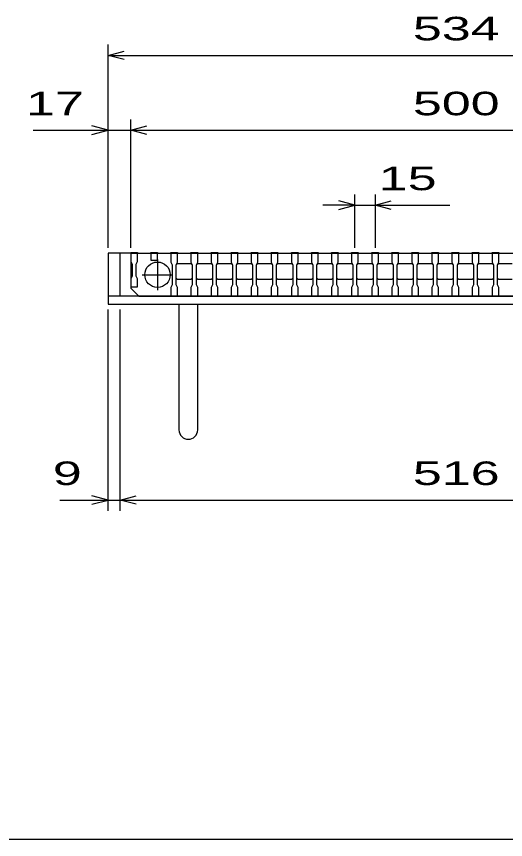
# Model space of a CAD drawing. Units: millimetres, scale not verified. Extents: x -1456 to 1389, y -1026 to 839.
# Drawn here: x -1068 to -703, y -921 to -306 of the extents above; entities that cross this region are included whole.
import ezdxf
from ezdxf.enums import TextEntityAlignment as Align

# ---------------------------------------------------------------- set-up
doc = ezdxf.new("R2010")
doc.units = ezdxf.units.MM
doc.header["$LTSCALE"] = 8
for name, color, linetype, lineweight in [('0_2', 150, 'Continuous', 25), ('16', 3, 'Continuous', 25), ('19', 6, 'Continuous', 25), ('22', 4, 'Continuous', 25)]:
    doc.layers.add(name, color=color, linetype=linetype, lineweight=lineweight)
doc.styles.add('ベクトル', font='')
doc.styles.get('ベクトル').set_extended_font_data('ベクトル')

msp = doc.modelspace()

# ---------------------------------------------------------------- linework, layer by layer
at = {"layer": '0_2'}
msp.add_line((1388.8, -921.2), (-1379.2, -921.2), dxfattribs=at)
at = {"layer": '16'}
for p, q in [((-983, -483), (-983, -482.3)), ((-983, -482.3), (-978, -482.3)), ((-983, -483), (-983, -489)), ((-978, -483), (-983, -483)), ((-983, -483), (-983, -509)), ((-983, -483), (-483, -483)), ((-979, -483), (-954, -483)), ((-978, -482.3), (-978, -483)), ((-978, -489), (-978, -483)), ((-968, -483), (-968, -482.3)), ((-968, -482.3), (-963, -482.3)), ((-968, -483), (-968, -488)), ((-963, -483), (-968, -483)), ((-963, -482.3), (-963, -483)), ((-963, -488), (-963, -483)), ((-953, -483), (-953, -482.3)), ((-953, -482.3), (-948, -482.3)), ((-953, -483), (-953, -489.5)), ((-948, -483), (-953, -483)), ((-948, -482.3), (-948, -483)), ((-948, -489.5), (-948, -483)), ((-938, -483), (-938, -482.3)), ((-938, -482.3), (-933, -482.3)), ((-938, -483), (-938, -489.5)), ((-933, -483), (-938, -483)), ((-933, -482.3), (-933, -483)), ((-933, -489.5), (-933, -483)), ((-923, -483), (-923, -482.3)), ((-923, -482.3), (-918, -482.3)), ((-923, -483), (-923, -489.5)), ((-918, -483), (-923, -483)), ((-918, -482.3), (-918, -483)), ((-918, -489.5), (-918, -483)), ((-908, -483), (-908, -482.3)), ((-908, -482.3), (-903, -482.3)), ((-908, -483), (-908, -489.5)), ((-903, -483), (-908, -483)), ((-903, -482.3), (-903, -483)), ((-903, -489.5), (-903, -483)), ((-893, -483), (-893, -482.3)), ((-893, -482.3), (-888, -482.3)), ((-893, -483), (-893, -489.5)), ((-888, -483), (-893, -483)), ((-888, -482.3), (-888, -483)), ((-888, -489.5), (-888, -483)), ((-878, -483), (-878, -482.3)), ((-878, -482.3), (-873, -482.3)), ((-878, -483), (-878, -489.5)), ((-873, -483), (-878, -483)), ((-873, -482.3), (-873, -483)), ((-873, -489.5), (-873, -483)), ((-863, -483), (-863, -482.3)), ((-863, -482.3), (-858, -482.3)), ((-863, -483), (-863, -489.5)), ((-858, -483), (-863, -483)), ((-858, -482.3), (-858, -483)), ((-858, -489.5), (-858, -483)), ((-848, -483), (-848, -482.3)), ((-848, -482.3), (-843, -482.3)), ((-848, -483), (-848, -489.5)), ((-843, -483), (-848, -483)), ((-843, -482.3), (-843, -483)), ((-843, -489.5), (-843, -483)), ((-833, -483), (-833, -482.3)), ((-833, -482.3), (-828, -482.3)), ((-833, -483), (-833, -489.5)), ((-828, -483), (-833, -483)), ((-828, -482.3), (-828, -483)), ((-828, -489.5), (-828, -483)), ((-818, -483), (-818, -482.3)), ((-818, -482.3), (-813, -482.3)), ((-818, -483), (-818, -489.5)), ((-813, -483), (-818, -483)), ((-813, -482.3), (-813, -483)), ((-813, -489.5), (-813, -483)), ((-803, -483), (-803, -482.3)), ((-803, -482.3), (-798, -482.3)), ((-803, -483), (-803, -489.5)), ((-798, -483), (-803, -483)), ((-798, -482.3), (-798, -483)), ((-798, -489.5), (-798, -483)), ((-788, -483), (-788, -482.3)), ((-788, -482.3), (-783, -482.3)), ((-788, -483), (-788, -489.5)), ((-783, -483), (-788, -483)), ((-783, -482.3), (-783, -483)), ((-783, -489.5), (-783, -483)), ((-773, -483), (-773, -482.3)), ((-773, -482.3), (-768, -482.3)), ((-773, -483), (-773, -489.5)), ((-768, -483), (-773, -483)), ((-768, -482.3), (-768, -483)), ((-768, -489.5), (-768, -483)), ((-758, -483), (-758, -482.3)), ((-758, -482.3), (-753, -482.3)), ((-758, -483), (-758, -489.5)), ((-753, -483), (-758, -483)), ((-753, -482.3), (-753, -483)), ((-753, -489.5), (-753, -483)), ((-743, -483), (-743, -482.3)), ((-743, -482.3), (-738, -482.3)), ((-743, -483), (-743, -489.5)), ((-738, -483), (-743, -483)), ((-738, -482.3), (-738, -483)), ((-738, -489.5), (-738, -483)), ((-728, -483), (-728, -482.3)), ((-728, -482.3), (-723, -482.3)), ((-728, -483), (-728, -489.5)), ((-723, -483), (-728, -483)), ((-723, -482.3), (-723, -483)), ((-723, -489.5), (-723, -483)), ((-713, -483), (-713, -482.3)), ((-713, -482.3), (-708, -482.3)), ((-713, -483), (-713, -489.5)), ((-708, -483), (-713, -483)), ((-708, -482.3), (-708, -483)), ((-708, -489.5), (-708, -483)), ((-983, -489), (-982, -491)), ((-982, -491), (-982, -500)), ((-979, -491), (-978, -489)), ((-979, -500), (-979, -491)), ((-968, -488), (-963, -488)), ((-963, -487.5), (-963, -510.5)), ((-953, -489.5), (-952, -491.5)), ((-952, -491.5), (-952, -506.5)), ((-949, -491.5), (-948, -489.5)), ((-949, -491.5), (-948, -490.5)), ((-949, -506.5), (-949, -491.5)), ((-948, -490.5), (-938, -490.5)), ((-938, -489.5), (-937, -491.5)), ((-938, -490.5), (-937, -491.5)), ((-937, -491.5), (-937, -506.5)), ((-934, -491.5), (-933, -489.5)), ((-934, -491.5), (-933, -490.5)), ((-934, -506.5), (-934, -491.5)), ((-933, -490.5), (-923, -490.5)), ((-923, -489.5), (-922, -491.5)), ((-923, -490.5), (-922, -491.5)), ((-922, -491.5), (-922, -506.5)), ((-919, -491.5), (-918, -489.5)), ((-919, -491.5), (-918, -490.5)), ((-919, -506.5), (-919, -491.5)), ((-918, -490.5), (-908, -490.5)), ((-908, -489.5), (-907, -491.5)), ((-908, -490.5), (-907, -491.5)), ((-907, -491.5), (-907, -506.5)), ((-904, -491.5), (-903, -489.5)), ((-904, -491.5), (-903, -490.5)), ((-904, -506.5), (-904, -491.5)), ((-903, -490.5), (-893, -490.5)), ((-893, -489.5), (-892, -491.5)), ((-893, -490.5), (-892, -491.5)), ((-892, -491.5), (-892, -506.5)), ((-889, -491.5), (-888, -489.5)), ((-889, -491.5), (-888, -490.5)), ((-889, -506.5), (-889, -491.5)), ((-888, -490.5), (-878, -490.5)), ((-878, -489.5), (-877, -491.5)), ((-878, -490.5), (-877, -491.5)), ((-877, -491.5), (-877, -506.5)), ((-874, -491.5), (-873, -489.5)), ((-874, -491.5), (-873, -490.5)), ((-874, -506.5), (-874, -491.5)), ((-873, -490.5), (-863, -490.5)), ((-863, -489.5), (-862, -491.5)), ((-863, -490.5), (-862, -491.5)), ((-862, -491.5), (-862, -506.5)), ((-859, -491.5), (-858, -489.5)), ((-859, -491.5), (-858, -490.5)), ((-859, -506.5), (-859, -491.5)), ((-858, -490.5), (-848, -490.5)), ((-848, -489.5), (-847, -491.5)), ((-848, -490.5), (-847, -491.5)), ((-847, -491.5), (-847, -506.5)), ((-844, -491.5), (-843, -489.5)), ((-844, -491.5), (-843, -490.5)), ((-844, -506.5), (-844, -491.5)), ((-843, -490.5), (-833, -490.5)), ((-833, -489.5), (-832, -491.5)), ((-833, -490.5), (-832, -491.5)), ((-832, -491.5), (-832, -506.5)), ((-829, -491.5), (-828, -489.5)), ((-829, -491.5), (-828, -490.5)), ((-829, -506.5), (-829, -491.5)), ((-828, -490.5), (-818, -490.5)), ((-818, -489.5), (-817, -491.5)), ((-818, -490.5), (-817, -491.5)), ((-817, -491.5), (-817, -506.5)), ((-814, -491.5), (-813, -489.5)), ((-814, -491.5), (-813, -490.5)), ((-814, -506.5), (-814, -491.5)), ((-813, -490.5), (-803, -490.5)), ((-803, -489.5), (-802, -491.5)), ((-803, -490.5), (-802, -491.5)), ((-802, -491.5), (-802, -506.5)), ((-799, -491.5), (-798, -489.5)), ((-799, -491.5), (-798, -490.5)), ((-799, -506.5), (-799, -491.5)), ((-798, -490.5), (-788, -490.5)), ((-788, -489.5), (-787, -491.5)), ((-788, -490.5), (-787, -491.5)), ((-787, -491.5), (-787, -506.5)), ((-784, -491.5), (-783, -489.5)), ((-784, -491.5), (-783, -490.5)), ((-784, -506.5), (-784, -491.5)), ((-783, -490.5), (-773, -490.5)), ((-773, -489.5), (-772, -491.5)), ((-773, -490.5), (-772, -491.5)), ((-772, -491.5), (-772, -506.5)), ((-769, -491.5), (-768, -489.5)), ((-769, -491.5), (-768, -490.5)), ((-769, -506.5), (-769, -491.5)), ((-768, -490.5), (-758, -490.5)), ((-758, -489.5), (-757, -491.5)), ((-758, -490.5), (-757, -491.5)), ((-757, -491.5), (-757, -506.5)), ((-754, -491.5), (-753, -489.5)), ((-754, -491.5), (-753, -490.5)), ((-754, -506.5), (-754, -491.5)), ((-753, -490.5), (-743, -490.5)), ((-743, -489.5), (-742, -491.5)), ((-743, -490.5), (-742, -491.5)), ((-742, -491.5), (-742, -506.5)), ((-739, -491.5), (-738, -489.5)), ((-739, -491.5), (-738, -490.5)), ((-739, -506.5), (-739, -491.5)), ((-738, -490.5), (-728, -490.5)), ((-728, -489.5), (-727, -491.5)), ((-728, -490.5), (-727, -491.5)), ((-727, -491.5), (-727, -506.5)), ((-724, -491.5), (-723, -489.5)), ((-724, -491.5), (-723, -490.5)), ((-724, -506.5), (-724, -491.5)), ((-723, -490.5), (-713, -490.5)), ((-713, -489.5), (-712, -491.5)), ((-713, -490.5), (-712, -491.5)), ((-712, -491.5), (-712, -506.5)), ((-709, -491.5), (-708, -489.5)), ((-709, -491.5), (-708, -490.5)), ((-709, -506.5), (-709, -491.5)), ((-708, -490.5), (-698, -490.5)), ((-982, -500), (-983, -502)), ((-983, -502), (-983, -508)), ((-978, -502), (-979, -500)), ((-978, -508), (-978, -502)), ((-974.5, -499), (-951.5, -499)), ((-948, -502.5), (-949, -501.5)), ((-938, -502.5), (-948, -502.5)), ((-937, -501.5), (-938, -502.5)), ((-933, -502.5), (-934, -501.5)), ((-923, -502.5), (-933, -502.5)), ((-922, -501.5), (-923, -502.5)), ((-918, -502.5), (-919, -501.5)), ((-908, -502.5), (-918, -502.5)), ((-907, -501.5), (-908, -502.5)), ((-903, -502.5), (-904, -501.5)), ((-893, -502.5), (-903, -502.5)), ((-892, -501.5), (-893, -502.5)), ((-888, -502.5), (-889, -501.5)), ((-878, -502.5), (-888, -502.5)), ((-877, -501.5), (-878, -502.5)), ((-873, -502.5), (-874, -501.5)), ((-863, -502.5), (-873, -502.5)), ((-862, -501.5), (-863, -502.5)), ((-858, -502.5), (-859, -501.5)), ((-848, -502.5), (-858, -502.5)), ((-847, -501.5), (-848, -502.5)), ((-843, -502.5), (-844, -501.5)), ((-833, -502.5), (-843, -502.5)), ((-832, -501.5), (-833, -502.5)), ((-828, -502.5), (-829, -501.5)), ((-818, -502.5), (-828, -502.5)), ((-817, -501.5), (-818, -502.5)), ((-813, -502.5), (-814, -501.5)), ((-803, -502.5), (-813, -502.5)), ((-802, -501.5), (-803, -502.5)), ((-798, -502.5), (-799, -501.5)), ((-788, -502.5), (-798, -502.5)), ((-787, -501.5), (-788, -502.5)), ((-783, -502.5), (-784, -501.5)), ((-773, -502.5), (-783, -502.5)), ((-772, -501.5), (-773, -502.5)), ((-768, -502.5), (-769, -501.5)), ((-758, -502.5), (-768, -502.5)), ((-757, -501.5), (-758, -502.5)), ((-753, -502.5), (-754, -501.5)), ((-743, -502.5), (-753, -502.5)), ((-742, -501.5), (-743, -502.5)), ((-738, -502.5), (-739, -501.5)), ((-728, -502.5), (-738, -502.5)), ((-727, -501.5), (-728, -502.5)), ((-723, -502.5), (-724, -501.5)), ((-713, -502.5), (-723, -502.5)), ((-712, -501.5), (-713, -502.5)), ((-708, -502.5), (-709, -501.5)), ((-698, -502.5), (-708, -502.5)), ((-983, -508), (-978, -508)), ((-983, -509), (-977, -515)), ((-952, -506.5), (-953, -508.5)), ((-953, -508.5), (-953, -515)), ((-948, -508.5), (-949, -506.5)), ((-948, -515), (-948, -508.5)), ((-937, -506.5), (-938, -508.5)), ((-938, -508.5), (-938, -515)), ((-933, -508.5), (-934, -506.5)), ((-933, -515), (-933, -508.5)), ((-922, -506.5), (-923, -508.5)), ((-923, -508.5), (-923, -515)), ((-918, -508.5), (-919, -506.5)), ((-918, -515), (-918, -508.5)), ((-907, -506.5), (-908, -508.5)), ((-908, -508.5), (-908, -515)), ((-903, -508.5), (-904, -506.5)), ((-903, -515), (-903, -508.5)), ((-892, -506.5), (-893, -508.5)), ((-893, -508.5), (-893, -515)), ((-888, -508.5), (-889, -506.5)), ((-888, -515), (-888, -508.5)), ((-877, -506.5), (-878, -508.5)), ((-878, -508.5), (-878, -515)), ((-873, -508.5), (-874, -506.5)), ((-873, -515), (-873, -508.5)), ((-862, -506.5), (-863, -508.5)), ((-863, -508.5), (-863, -515)), ((-858, -508.5), (-859, -506.5)), ((-858, -515), (-858, -508.5)), ((-847, -506.5), (-848, -508.5)), ((-848, -508.5), (-848, -515)), ((-843, -508.5), (-844, -506.5)), ((-843, -515), (-843, -508.5)), ((-832, -506.5), (-833, -508.5)), ((-833, -508.5), (-833, -515)), ((-828, -508.5), (-829, -506.5)), ((-828, -515), (-828, -508.5)), ((-817, -506.5), (-818, -508.5)), ((-818, -508.5), (-818, -515)), ((-813, -508.5), (-814, -506.5)), ((-813, -515), (-813, -508.5)), ((-802, -506.5), (-803, -508.5)), ((-803, -508.5), (-803, -515)), ((-798, -508.5), (-799, -506.5)), ((-798, -515), (-798, -508.5)), ((-787, -506.5), (-788, -508.5)), ((-788, -508.5), (-788, -515)), ((-783, -508.5), (-784, -506.5)), ((-783, -515), (-783, -508.5)), ((-772, -506.5), (-773, -508.5)), ((-773, -508.5), (-773, -515)), ((-768, -508.5), (-769, -506.5)), ((-768, -515), (-768, -508.5)), ((-757, -506.5), (-758, -508.5)), ((-758, -508.5), (-758, -515)), ((-753, -508.5), (-754, -506.5)), ((-753, -515), (-753, -508.5)), ((-742, -506.5), (-743, -508.5)), ((-743, -508.5), (-743, -515)), ((-738, -508.5), (-739, -506.5)), ((-738, -515), (-738, -508.5)), ((-727, -506.5), (-728, -508.5)), ((-728, -508.5), (-728, -515)), ((-723, -508.5), (-724, -506.5)), ((-723, -515), (-723, -508.5)), ((-712, -506.5), (-713, -508.5)), ((-713, -508.5), (-713, -515)), ((-708, -508.5), (-709, -506.5)), ((-708, -515), (-708, -508.5)), ((-977, -515), (-483, -515)), ((-953, -515), (-948, -515)), ((-938, -515), (-933, -515)), ((-923, -515), (-918, -515)), ((-908, -515), (-903, -515)), ((-893, -515), (-888, -515)), ((-878, -515), (-873, -515)), ((-863, -515), (-858, -515)), ((-848, -515), (-843, -515)), ((-833, -515), (-828, -515)), ((-818, -515), (-813, -515)), ((-803, -515), (-798, -515)), ((-788, -515), (-783, -515)), ((-773, -515), (-768, -515)), ((-758, -515), (-753, -515)), ((-743, -515), (-738, -515)), ((-728, -515), (-723, -515)), ((-713, -515), (-708, -515))]:
    msp.add_line(p, q, dxfattribs=at)
msp.add_circle((-963, -499), 9.5, dxfattribs=at)
at = {"layer": '19'}
for p, q in [((-983, -483), (-1000, -483)), ((-1000, -483), (-1000, -521)), ((-991, -515), (-991, -483)), ((-991, -515), (-1000, -515)), ((-475, -515), (-991, -515)), ((-1000, -521), (-466, -521)), ((-947, -521), (-947, -615)), ((-933, -615), (-933, -521))]:
    msp.add_line(p, q, dxfattribs=at)
msp.add_arc((-940, -615), 7, 180, 0, dxfattribs=at)
at = {"layer": '22'}
for p, q in [((-1000, -479), (-1000, -327)), ((-1000, -335), (-988, -331.8)), ((-988, -338.2), (-1000, -335)), ((-1000, -335), (-466, -335)), ((-1000, -479), (-1000, -383)), ((-983, -479), (-983, -383)), ((-1056, -391), (-1000, -391)), ((-1000, -391), (-1012, -387.8)), ((-1012, -394.2), (-1000, -391)), ((-1000, -391), (-983, -391)), ((-983, -391), (-971, -387.8)), ((-971, -394.2), (-983, -391)), ((-983, -391), (-483, -391)), ((-815.5, -479), (-815.5, -439)), ((-800.5, -439), (-800.5, -479)), ((-815.5, -447), (-839.5, -447)), ((-815.5, -447), (-827.5, -443.8)), ((-827.5, -450.2), (-815.5, -447)), ((-815.5, -447), (-800.5, -447)), ((-800.5, -447), (-788.5, -443.8)), ((-788.5, -450.2), (-800.5, -447)), ((-800.5, -447), (-744.5, -447)), ((-1000, -675.4), (-1000, -525)), ((-991, -675.4), (-991, -525)), ((-1000, -667.4), (-1012, -664.2)), ((-991, -667.4), (-979, -664.2)), ((-1036, -667.4), (-1000, -667.4)), ((-1012, -670.6), (-1000, -667.4)), ((-1000, -667.4), (-991, -667.4)), ((-979, -670.6), (-991, -667.4)), ((-991, -667.4), (-475, -667.4))]:
    msp.add_line(p, q, dxfattribs=at)

# ---------------------------------------------------------------- texts
at = {"layer": '22', "color": 2, "style": 'ベクトル', "width": 1.65}
for s, p in [(' 534 ', (-783, -315)), (' 17 ', (-1072, -371)), (' 500 ', (-783, -371)), (' 15 ', (-808.5, -427)), (' 9 ', (-1052, -647.4)), (' 516 ', (-783, -647.4))]:
    msp.add_text(s, height=17.6, dxfattribs=at).set_placement(p, align=Align.MIDDLE_LEFT)

doc.saveas('drawing.dxf')
